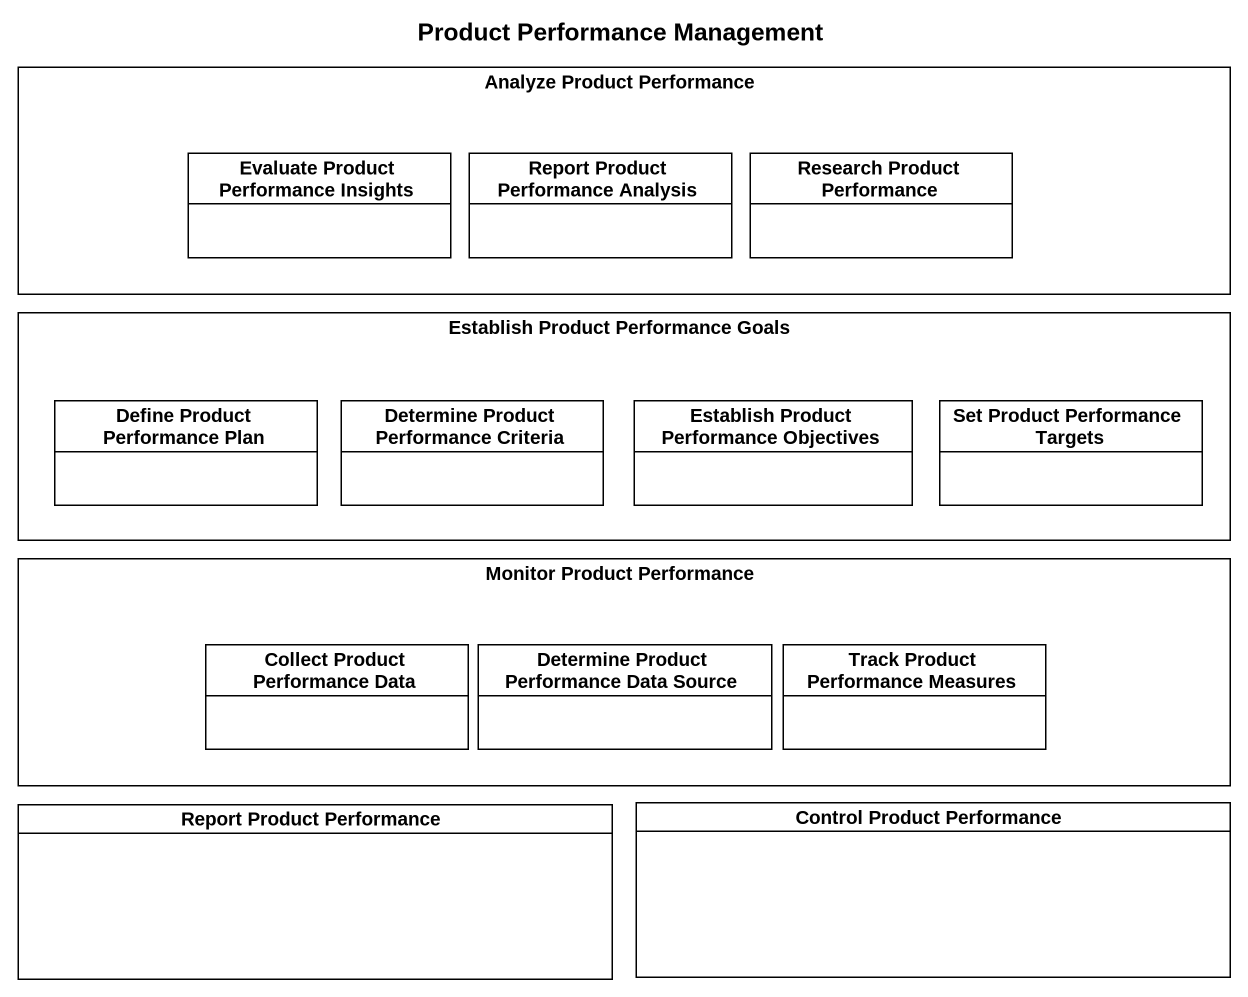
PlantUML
@startuml
title Product Performance Management
hide circle
hide empty members
rectangle "Analyze Product Performance" as Analyze_Product_Performance {
  class "Evaluate Product Performance Insights" as Evaluate_Product #FFFFFF
  class "Report Product Performance Analysis" as Report_Product_Performance #FFFFFF
  class "Research Product Performance" as Research_Product_Performance #FFFFFF
}
rectangle "Establish Product Performance Goals" as Establish_Product {
  class "Define Product Performance Plan" as Define_Product_Performance #FFFFFF
  class "Determine Product Performance Criteria" as Determine_Product #FFFFFF
  class "Establish Product Performance Objectives" as Establish_Product_2 #FFFFFF
  class "Set Product Performance Targets" as Set_Product_Performance #FFFFFF
}
rectangle "Monitor Product Performance" as Monitor_Product_Performance {
  class "Collect Product Performance Data" as Collect_Product_Performance #FFFFFF
  class "Determine Product Performance Data Source" as Determine_Product_2 #FFFFFF
  class "Track Product Performance Measures" as Track_Product_Performance #FFFFFF
}
class "Report Product Performance" as Report_Product_Performance_2
class "Control Product Performance" as Control_Product_Performance
@enduml
